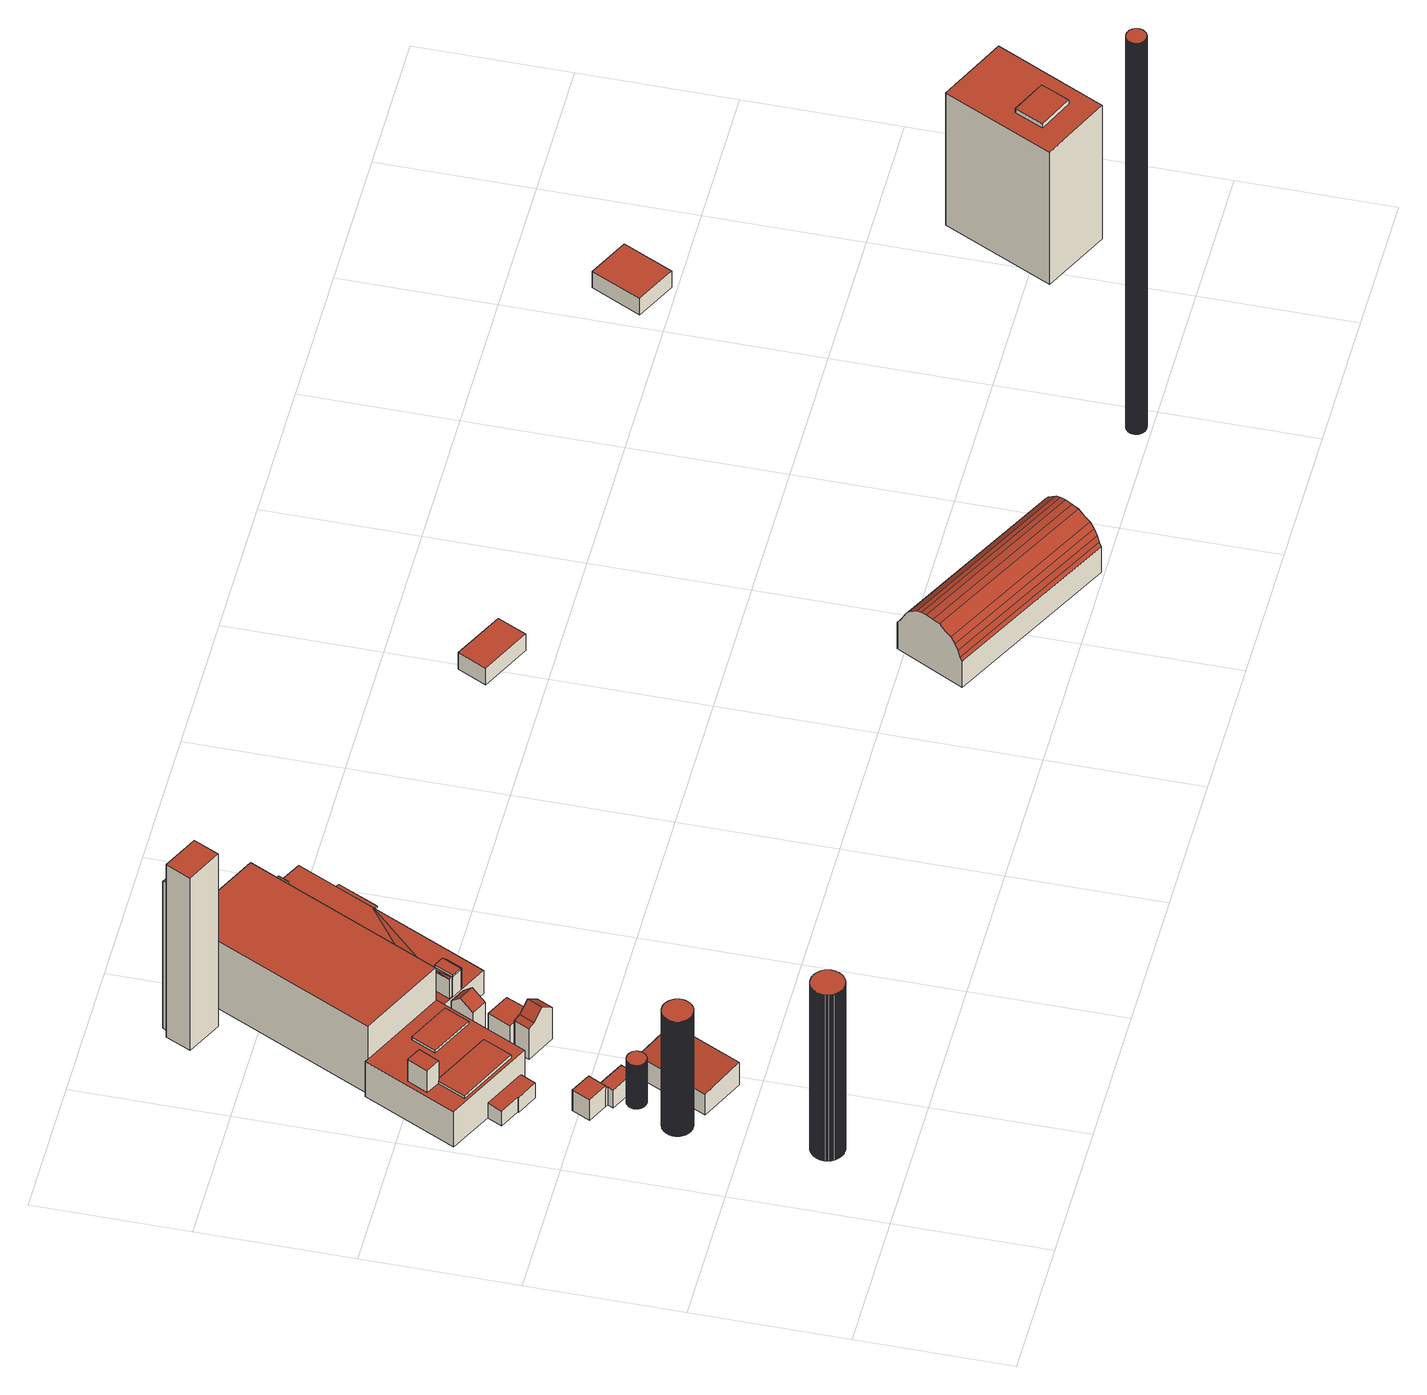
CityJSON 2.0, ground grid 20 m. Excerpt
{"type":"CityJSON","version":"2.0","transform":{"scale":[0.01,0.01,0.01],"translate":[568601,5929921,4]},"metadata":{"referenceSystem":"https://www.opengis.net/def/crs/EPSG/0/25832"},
"CityObjects":{
"building1":{"type":"Building","attributes":{"Grundfläche 2D":"14.175862","Grundhöhe NN":"4.886"},"geometry":[{"type":"Solid","lod":"3","boundaries":[[[[0,1,2,3,4,5,6,7,8,9,10,11,12,13,14,15,16,17,18,19,20,21,22,23,24,25,26,27,28,29,30,31,32,33,34,35,36,37,38,39,40,41,42,43,44,45,46,47,48,49,50,51,52,53,54,55,56,57,58,59,60,61,62,63,64,65,66,67,68,69,70,71,72,73,74,75,76,77,78,79,80,81,82,83,84,85,86,87,88,89,90,91,92,93,94,95,96,97,98,99]],[[100,101,3,2]],[[101,102,4,3]],[[102,103,5,4]],[[103,104,6,5]],[[104,105,7,6]],[[105,106,8,7]],[[106,107,9,8]],[[108,100,2,1]],[[109,110,97,96]],[[110,111,98,97]],[[111,112,99,98]],[[112,113,0,99]],[[113,108,1,0]],[[107,114,10,9]],[[114,115,11,10]],[[115,116,12,11]],[[116,117,13,12]],[[117,118,14,13]],[[118,119,15,14]],[[119,120,16,15]],[[120,121,17,16]],[[121,122,18,17]],[[122,123,19,18]],[[123,124,20,19]],[[124,125,21,20]],[[125,126,22,21]],[[126,127,23,22]],[[127,128,24,23]],[[128,129,25,24]],[[129,130,26,25]],[[130,131,27,26]],[[131,132,28,27]],[[132,133,29,28]],[[133,134,30,29]],[[134,135,31,30]],[[135,136,32,31]],[[136,137,33,32]],[[137,138,34,33]],[[138,139,35,34]],[[139,140,36,35]],[[140,141,37,36]],[[141,142,38,37]],[[142,143,39,38]],[[143,144,40,39]],[[144,145,41,40]],[[145,146,42,41]],[[146,147,43,42]],[[147,148,44,43]],[[148,149,45,44]],[[149,150,46,45]],[[150,151,47,46]],[[151,152,48,47]],[[152,153,49,48]],[[153,154,50,49]],[[154,155,51,50]],[[155,156,52,51]],[[156,157,53,52]],[[157,158,54,53]],[[158,159,55,54]],[[159,160,56,55]],[[160,161,57,56]],[[161,162,58,57]],[[162,163,59,58]],[[163,164,60,59]],[[164,165,61,60]],[[165,166,62,61]],[[166,167,63,62]],[[167,168,64,63]],[[168,169,65,64]],[[169,170,66,65]],[[170,171,67,66]],[[171,172,68,67]],[[172,173,69,68]],[[173,174,70,69]],[[174,175,71,70]],[[175,176,72,71]],[[176,177,73,72]],[[177,178,74,73]],[[178,179,75,74]],[[179,180,76,75]],[[180,181,77,76]],[[181,182,78,77]],[[182,183,79,78]],[[183,184,80,79]],[[184,185,81,80]],[[185,186,82,81]],[[186,187,83,82]],[[187,188,84,83]],[[188,189,85,84]],[[189,190,86,85]],[[190,191,87,86]],[[191,192,88,87]],[[192,193,89,88]],[[193,194,90,89]],[[194,195,91,90]],[[195,196,92,91]],[[196,197,93,92]],[[197,198,94,93]],[[198,199,95,94]],[[199,109,96,95]],[[110,109,199,198,197,196,195,194,193,192,191,190,189,188,187,186,185,184,183,182,181,180,179,178,177,176,175,174,173,172,171,170,169,168,167,166,165,164,163,162,161,160,159,158,157,156,155,154,153,152,151,150,149,148,147,146,145,144,143,142,141,140,139,138,137,136,135,134,133,132,131,130,129,128,127,126,125,124,123,122,121,120,119,118,117,116,115,114,107,106,105,104,103,102,101,100,108,113,112,111]]]],"semantics":{"surfaces":[{"type":"RoofSurface"},{"type":"WallSurface"},{"type":"GroundSurface"}],"values":[[0,1,1,1,1,1,1,1,1,1,1,1,1,1,1,1,1,1,1,1,1,1,1,1,1,1,1,1,1,1,1,1,1,1,1,1,1,1,1,1,1,1,1,1,1,1,1,1,1,1,1,1,1,1,1,1,1,1,1,1,1,1,1,1,1,1,1,1,1,1,1,1,1,1,1,1,1,1,1,1,1,1,1,1,1,1,1,1,1,1,1,1,1,1,1,1,1,1,1,1,1,2]]}}]},
"building2":{"type":"Building","attributes":{"Grundfläche 2D":"11.680638","Grundhöhe NN":"5.129"},"geometry":[{"type":"Solid","lod":"3","boundaries":[[[[200,201,202,203,204,205,206,207,208,209,210,211,212,213,214,215,216,217,218,219,220,221,222,223,224,225,226,227,228,229,230,231,232,233,234,235,236,237,238,239,240,241,242,243,244,245,246,247,248,249,250,251,252,253,254,255,256,257,258,259,260,261,262,263,264,265,266,267,268,269,270,271,272,273,274,275,276,277,278,279,280,281,282,283,284,285,286,287,288,289,290,291,292,293,294,295,296,297,298,299]],[[300,301,203,202]],[[301,302,204,203]],[[302,303,205,204]],[[303,304,206,205]],[[304,305,207,206]],[[305,306,208,207]],[[306,307,209,208]],[[308,300,202,201]],[[309,310,297,296]],[[310,311,298,297]],[[311,312,299,298]],[[312,313,200,299]],[[313,308,201,200]],[[307,314,210,209]],[[314,315,211,210]],[[315,316,212,211]],[[316,317,213,212]],[[317,318,214,213]],[[318,319,215,214]],[[319,320,216,215]],[[320,321,217,216]],[[321,322,218,217]],[[322,323,219,218]],[[323,324,220,219]],[[324,325,221,220]],[[325,326,222,221]],[[326,327,223,222]],[[327,328,224,223]],[[328,329,225,224]],[[329,330,226,225]],[[330,331,227,226]],[[331,332,228,227]],[[332,333,229,228]],[[333,334,230,229]],[[334,335,231,230]],[[335,336,232,231]],[[336,337,233,232]],[[337,338,234,233]],[[338,339,235,234]],[[339,340,236,235]],[[340,341,237,236]],[[341,342,238,237]],[[342,343,239,238]],[[343,344,240,239]],[[344,345,241,240]],[[345,346,242,241]],[[346,347,243,242]],[[347,348,244,243]],[[348,349,245,244]],[[349,350,246,245]],[[350,351,247,246]],[[351,352,248,247]],[[352,353,249,248]],[[353,354,250,249]],[[354,355,251,250]],[[355,356,252,251]],[[356,357,253,252]],[[357,358,254,253]],[[358,359,255,254]],[[359,360,256,255]],[[360,361,257,256]],[[361,362,258,257]],[[362,363,259,258]],[[363,364,260,259]],[[364,365,261,260]],[[365,366,262,261]],[[366,367,263,262]],[[367,368,264,263]],[[368,369,265,264]],[[369,370,266,265]],[[370,371,267,266]],[[371,372,268,267]],[[372,373,269,268]],[[373,374,270,269]],[[374,375,271,270]],[[375,376,272,271]],[[376,377,273,272]],[[377,378,274,273]],[[378,379,275,274]],[[379,380,276,275]],[[380,381,277,276]],[[381,382,278,277]],[[382,383,279,278]],[[383,384,280,279]],[[384,385,281,280]],[[385,386,282,281]],[[386,387,283,282]],[[387,388,284,283]],[[388,389,285,284]],[[389,390,286,285]],[[390,391,287,286]],[[391,392,288,287]],[[392,393,289,288]],[[393,394,290,289]],[[394,395,291,290]],[[395,396,292,291]],[[396,397,293,292]],[[397,398,294,293]],[[398,399,295,294]],[[399,309,296,295]],[[310,309,399,398,397,396,395,394,393,392,391,390,389,388,387,386,385,384,383,382,381,380,379,378,377,376,375,374,373,372,371,370,369,368,367,366,365,364,363,362,361,360,359,358,357,356,355,354,353,352,351,350,349,348,347,346,345,344,343,342,341,340,339,338,337,336,335,334,333,332,331,330,329,328,327,326,325,324,323,322,321,320,319,318,317,316,315,314,307,306,305,304,303,302,301,300,308,313,312,311]]]],"semantics":{"surfaces":[{"type":"RoofSurface"},{"type":"WallSurface"},{"type":"GroundSurface"}],"values":[[0,1,1,1,1,1,1,1,1,1,1,1,1,1,1,1,1,1,1,1,1,1,1,1,1,1,1,1,1,1,1,1,1,1,1,1,1,1,1,1,1,1,1,1,1,1,1,1,1,1,1,1,1,1,1,1,1,1,1,1,1,1,1,1,1,1,1,1,1,1,1,1,1,1,1,1,1,1,1,1,1,1,1,1,1,1,1,1,1,1,1,1,1,1,1,1,1,1,1,1,1,2]]}}]},
"building3":{"type":"Building","attributes":{"Grundfläche 2D":"4.725295","Grundhöhe NN":"5.050"},"geometry":[{"type":"Solid","lod":"3","boundaries":[[[[400,401,402,403,404,405,406,407,408,409,410,411,412,413,414,415,416,417,418,419,420,421,422,423,424,425,426,427,428,429,430,431,432,433,434,435,436,437,438,439,440,441,442,443,444,445,446,447,448,449,450,451,452,453,454,455,456,457,458,459,460,461,462,463,464,465,466,467,468,469,470,471,472,473,474,475,476,477,478,479,480,481,482,483,484,485,486,487,488,489,490,491,492,493,494,495,496,497,498,499]],[[500,501,407,406]],[[501,502,408,407]],[[502,503,409,408]],[[504,505,498,497]],[[505,506,499,498]],[[506,507,400,499]],[[507,508,401,400]],[[508,509,402,401]],[[509,510,403,402]],[[511,500,406,405]],[[510,512,404,403]],[[512,511,405,404]],[[503,513,410,409]],[[513,514,411,410]],[[514,515,412,411]],[[515,516,413,412]],[[516,517,414,413]],[[517,518,415,414]],[[518,519,416,415]],[[519,520,417,416]],[[520,521,418,417]],[[521,522,419,418]],[[522,523,420,419]],[[523,524,421,420]],[[524,525,422,421]],[[525,526,423,422]],[[526,527,424,423]],[[527,528,425,424]],[[528,529,426,425]],[[529,530,427,426]],[[530,531,428,427]],[[531,532,429,428]],[[532,533,430,429]],[[533,534,431,430]],[[534,535,432,431]],[[535,536,433,432]],[[536,537,434,433]],[[537,538,435,434]],[[538,539,436,435]],[[539,540,437,436]],[[540,541,438,437]],[[541,542,439,438]],[[542,543,440,439]],[[543,544,441,440]],[[544,545,442,441]],[[545,546,443,442]],[[546,547,444,443]],[[547,548,445,444]],[[548,549,446,445]],[[549,550,447,446]],[[550,551,448,447]],[[551,552,449,448]],[[552,553,450,449]],[[553,554,451,450]],[[554,555,452,451]],[[555,556,453,452]],[[556,557,454,453]],[[557,558,455,454]],[[558,559,456,455]],[[559,560,457,456]],[[560,561,458,457]],[[561,562,459,458]],[[562,563,460,459]],[[563,564,461,460]],[[564,565,462,461]],[[565,566,463,462]],[[566,567,464,463]],[[567,568,465,464]],[[568,569,466,465]],[[569,570,467,466]],[[570,571,468,467]],[[571,572,469,468]],[[572,573,470,469]],[[573,574,471,470]],[[574,575,472,471]],[[575,576,473,472]],[[576,577,474,473]],[[577,578,475,474]],[[578,579,476,475]],[[579,580,477,476]],[[580,581,478,477]],[[581,582,479,478]],[[582,583,480,479]],[[583,584,481,480]],[[584,585,482,481]],[[585,586,483,482]],[[586,587,484,483]],[[587,588,485,484]],[[588,589,486,485]],[[589,590,487,486]],[[590,591,488,487]],[[591,592,489,488]],[[592,593,490,489]],[[593,594,491,490]],[[594,595,492,491]],[[595,596,493,492]],[[596,597,494,493]],[[597,598,495,494]],[[598,599,496,495]],[[599,504,497,496]],[[596,595,594,593,592,591,590,589,588,587,586,585,584,583,582,581,580,579,578,577,576,575,574,573,572,571,570,569,568,567,566,565,564,563,562,561,560,559,558,557,556,555,554,553,552,551,550,549,548,547,546,545,544,543,542,541,540,539,538,537,536,535,534,533,532,531,530,529,528,527,526,525,524,523,522,521,520,519,518,517,516,515,514,513,503,502,501,500,511,512,510,509,508,507,506,505,504,599,598,597]]]],"semantics":{"surfaces":[{"type":"RoofSurface"},{"type":"WallSurface"},{"type":"GroundSurface"}],"values":[[0,1,1,1,1,1,1,1,1,1,1,1,1,1,1,1,1,1,1,1,1,1,1,1,1,1,1,1,1,1,1,1,1,1,1,1,1,1,1,1,1,1,1,1,1,1,1,1,1,1,1,1,1,1,1,1,1,1,1,1,1,1,1,1,1,1,1,1,1,1,1,1,1,1,1,1,1,1,1,1,1,1,1,1,1,1,1,1,1,1,1,1,1,1,1,1,1,1,1,1,1,2]]}}]},
"building4":{"type":"Building","attributes":{"Grundfläche 2D":"15.753505","Grundhöhe NN":"5.050"},"geometry":[{"type":"Solid","lod":"3","boundaries":[[[[600,601,602,603,604,605]],[[606,607,608,609]],[[605,604,610,611]],[[600,605,611,612]],[[601,600,612,613]],[[603,602,614,615]],[[604,603,615,610]],[[606,616,614,602,607]],[[617,608,607,602,601,613]],[[609,608,617,618]],[[606,609,618,616]],[[615,614,616,618,617,613,612,611,610]]]],"semantics":{"surfaces":[{"type":"RoofSurface"},{"type":"WallSurface"},{"type":"GroundSurface"}],"values":[[0,0,1,1,1,1,1,1,1,1,1,2]]}}]},
"building5":{"type":"Building","attributes":{"Grundfläche 2D":"66.268538","Grundhöhe NN":"4.821"},"geometry":[{"type":"Solid","lod":"3","boundaries":[[[[619,620,621,622]],[[623,624,622,621]],[[624,625,619,622]],[[625,626,620,619]],[[626,623,621,620]],[[626,625,624,623]]]],"semantics":{"surfaces":[{"type":"RoofSurface"},{"type":"WallSurface"},{"type":"GroundSurface"}],"values":[[0,1,1,1,1,2]]}}]},
"building6":{"type":"Building","attributes":{"Grundfläche 2D":"9.806071","Grundhöhe NN":"5.039"},"geometry":[{"type":"Solid","lod":"3","boundaries":[[[[627,628,629,630]],[[631,627,630,632]],[[633,631,632,634]],[[634,632,630,629,635,636]],[[633,634,636,637]],[[628,627,631,633,637,638]],[[629,628,638,635]],[[636,635,638,637]]]],"semantics":{"surfaces":[{"type":"RoofSurface"},{"type":"WallSurface"},{"type":"GroundSurface"}],"values":[[0,0,0,1,1,1,1,2]]}}]},
"building7":{"type":"Building","attributes":{"Grundfläche 2D":"11.801933","Grundhöhe NN":"4.937"},"geometry":[{"type":"Solid","lod":"3","boundaries":[[[[639,640,641,642]],[[643,644,642,641]],[[644,645,639,642]],[[645,646,640,639]],[[646,643,641,640]],[[646,645,644,643]]]],"semantics":{"surfaces":[{"type":"RoofSurface"},{"type":"WallSurface"},{"type":"GroundSurface"}],"values":[[0,1,1,1,1,2]]}}]},
"building8":{"type":"Building","attributes":{"Grundfläche 2D":"9.870084","Grundhöhe NN":"4.937"},"geometry":[{"type":"Solid","lod":"3","boundaries":[[[[647,648,649,650]],[[651,652,653,654]],[[655,656,652,651,657]],[[650,649,658,659]],[[647,650,659,660]],[[648,647,660,661]],[[654,653,662,663]],[[651,654,663,658,649,657]],[[664,656,655,657,649,648,661]],[[662,653,652,656,664]],[[663,662,664,661,660,659,658]]]],"semantics":{"surfaces":[{"type":"RoofSurface"},{"type":"WallSurface"},{"type":"GroundSurface"}],"values":[[0,0,0,1,1,1,1,1,1,1,2]]}}]},
"building9":{"type":"Building","attributes":{"Grundfläche 2D":"828.451970","Grundhöhe NN":"4.937"},"children":["building9-1","building9-2","building9-3","building9-4","building9-5","building9-6"],"geometry":[{"type":"MultiSurface","lod":"3","boundaries":[[[665,666,667,668]],[[669,670,671,672,673,674]],[[675,676,677,678,679,680,681,682,683]],[[676,675,683,684,685,678,677]],[[686,681,680,679,678,687,688,689]],[[690,691,692,693,694,695],[696,697,698,699,700,701],[702,703,704,705]],[[706,707,708,709]],[[710,711,712,713,714,715]],[[716,717,718,719,720]],[[721,722,723,724]],[[668,667,705,704]],[[665,668,704,703]],[[666,665,703,702]],[[667,666,702,705]],[[697,696,672,671]],[[696,701,673,672]],[[673,701,700,674]],[[671,670,698,697]],[[685,684,683,682,725,726,727]],[[678,685,727,728,687]],[[686,689,688,687,728,729]],[[693,682,681,694]],[[695,730,731,690]],[[691,690,731,732]],[[715,733,734,692,691,732,735,710]],[[692,734,725,682,693]],[[708,695,694,709]],[[709,694,681,686,706]],[[706,686,729,736,707]],[[707,736,730,695,708]],[[711,710,735,737]],[[712,711,737,738]],[[713,712,738,739]],[[714,713,739,740]],[[715,714,740,733]],[[718,717,741,742]],[[719,718,742,743]],[[720,719,743,744]],[[716,720,744,745]],[[722,721,746,747]],[[722,747,741,717,723]],[[748,724,723,717,716,745]],[[721,724,748,746]],[[729,728,727,726,725,734,733,740,739,738,737,735,732,731,730,736]],[[744,743,742,741,747,746,748,745]]],"semantics":{"surfaces":[{"type":"RoofSurface"},{"type":"WallSurface"},{"type":"GroundSurface"}],"values":[0,0,0,0,0,0,0,0,0,0,1,1,1,1,1,1,1,1,1,1,1,1,1,1,1,1,1,1,1,1,1,1,1,1,1,1,1,1,1,1,1,1,1,2,2]}}]},
"building9-1":{"type":"BuildingInstallation","parents":["building9"],"geometry":[{"type":"MultiSurface","lod":"3","boundaries":[[[749,750,751,752]],[[670,669,752,751,753,698]],[[669,674,700,754,749,752]],[[754,755,750,749]],[[751,750,755,753]]],"semantics":{"surfaces":[{"type":"RoofSurface"},{"type":"WallSurface"}],"values":[0,1,1,1,1]}}]},
"building9-2":{"type":"BuildingInstallation","parents":["building9"],"geometry":[{"type":"MultiSurface","lod":"3","boundaries":[[[756,757,758,759]],[[759,758,760,761]],[[761,762,756,759]],[[757,756,762,763]],[[758,757,763,760]]],"semantics":{"surfaces":[{"type":"RoofSurface"},{"type":"WallSurface"}],"values":[0,1,1,1,1]}}]},
"building9-3":{"type":"BuildingInstallation","parents":["building9"],"geometry":[{"type":"MultiSurface","lod":"3","boundaries":[[[764,765,766]],[[767,768,764]],[[768,765,764]],[[769,768,767]],[[770,771,772]],[[771,773,772]],[[774,775,770]],[[775,771,770]],[[776,777,778,767,764,766]],[[769,767,778,779]],[[779,780,781,765,768,769]],[[782,765,781,783,784]],[[785,786,675,787,788,789,790,791,792,782,784,793]],[[789,788,794,772]],[[772,794,795,774,770]],[[795,796,775,774]],[[796,797,798,773,771,775]],[[773,798,683,799]],[[799,683,684,800]],[[800,684,776,766]]],"semantics":{"surfaces":[{"type":"RoofSurface"},{"type":"WallSurface"}],"values":[0,0,0,0,0,0,0,0,1,1,1,1,1,1,1,1,1,1,1,1]}}]},
"building9-4":{"type":"BuildingInstallation","parents":["building9"],"geometry":[{"type":"MultiSurface","lod":"3","boundaries":[[[801,802,803,804,805,806,807,808,809]],[[799,800,801,809]],[[803,802,801,800,766,765,782]],[[782,792,791,790,789,807,806,805,804,803]],[[809,808,807,789,772,773,799]]],"semantics":{"surfaces":[{"type":"RoofSurface"},{"type":"WallSurface"}],"values":[0,1,1,1,1]}}]},
"building9-5":{"type":"BuildingInstallation","parents":["building9"],"geometry":[{"type":"MultiSurface","lod":"3","boundaries":[[[810,785,793,784,811,812,813,814,815]],[[677,816,679,688,813,812,811,784,783]],[[814,813,688,689]],[[814,689,680,817,676,786,785,810,815]]],"semantics":{"surfaces":[{"type":"RoofSurface"},{"type":"WallSurface"}],"values":[0,1,1,1]}}]},
"building9-6":{"type":"BuildingInstallation","parents":["building9"],"geometry":[{"type":"MultiSurface","lod":"3","boundaries":[[[818,819,820,821]],[[822,823,821,820]],[[823,824,818,821]],[[824,825,819,818]],[[825,822,820,819]],[[825,824,823,822]]],"semantics":{"surfaces":[{"type":"RoofSurface"},{"type":"WallSurface"},{"type":"OuterCeilingSurface"}],"values":[0,1,1,1,1,2]}}]},
"building10":{"type":"Building","attributes":{"Grundfläche 2D":"31.195375","Grundhöhe NN":"5.738"},"geometry":[{"type":"Solid","lod":"3","boundaries":[[[[826,827,828,829]],[[830,831,829,828]],[[831,832,826,829]],[[832,833,827,826]],[[833,830,828,827]],[[833,832,831,830]]]],"semantics":{"surfaces":[{"type":"RoofSurface"},{"type":"WallSurface"},{"type":"GroundSurface"}],"values":[[0,1,1,1,1,2]]}}]},
"building11":{"type":"Building","attributes":{"Grundfläche 2D":"255.477046","Grundhöhe NN":"5.443"},"geometry":[{"type":"Solid","lod":"3","boundaries":[[[[834,835,836,837]],[[836,838,839,837]],[[838,840,841,839]],[[840,842,843,841]],[[842,844,845,846,847,843]],[[845,848,849,846]],[[848,850,851,849]],[[850,852,853,851]],[[852,854,855,853]],[[854,856,857,855]],[[856,858,859,857]],[[858,860,861,859]],[[860,862,863,861]],[[862,864,865,863]],[[835,834,866,867]],[[868,869,870,871,872,873,874,864,862,860,858,856,854,852,850,848,845,844,842,840,838,836,835,867,875]],[[865,864,874,876]],[[866,834,837,839,841,843,847,846,849,851,853,855,857,859,861,863,865,876,877]],[[876,874,873,872,871,870,869,868,875,867,866,877]]]],"semantics":{"surfaces":[{"type":"RoofSurface"},{"type":"WallSurface"},{"type":"GroundSurface"}],"values":[[0,0,0,0,0,0,0,0,0,0,0,0,0,0,1,1,1,1,2]]}}]},
"building12":{"type":"Building","attributes":{"Grundfläche 2D":"4.964234","Grundhöhe NN":"5.409"},"geometry":[{"type":"Solid","lod":"3","boundaries":[[[[878,879,880,881,882,883,884,885,886,887,888,889,890,891,892,893,894,895,896,897,898,899,900,901,902,903,904,905,906,907,908,909,910,911,912,913,914,915,916,917,918,919,920,921,922,923,924,925,926,927,928,929,930,931,932,933,934,935,936,937,938,939,940,941,942,943,944,945,946,947,948,949,950,951,952,953,954,955,956,957,958,959,960,961,962,963,964,965,966,967,968,969,970,971,972,973,974,975,976,977]],[[978,979,882,881]],[[979,980,883,882]],[[980,981,884,883]],[[981,982,885,884]],[[982,983,886,885]],[[983,984,887,886]],[[984,985,888,887]],[[985,986,889,888]],[[987,978,881,880]],[[988,989,878,977]],[[989,990,879,878]],[[990,987,880,879]],[[986,991,890,889]],[[991,992,891,890]],[[992,993,892,891]],[[993,994,893,892]],[[994,995,894,893]],[[995,996,895,894]],[[996,997,896,895]],[[997,998,897,896]],[[998,999,898,897]],[[999,1000,899,898]],[[1000,1001,900,899]],[[1001,1002,901,900]],[[1002,1003,902,901]],[[1003,1004,903,902]],[[1004,1005,904,903]],[[1005,1006,905,904]],[[1006,1007,906,905]],[[1007,1008,907,906]],[[1008,1009,908,907]],[[1009,1010,909,908]],[[1010,1011,910,909]],[[1011,1012,911,910]],[[1012,1013,912,911]],[[1013,1014,913,912]],[[1014,1015,914,913]],[[1015,1016,915,914]],[[1016,1017,916,915]],[[1017,1018,917,916]],[[1018,1019,918,917]],[[1019,1020,919,918]],[[1020,1021,920,919]],[[1021,1022,921,920]],[[1022,1023,922,921]],[[1023,1024,923,922]],[[1024,1025,924,923]],[[1025,1026,925,924]],[[1026,1027,926,925]],[[1027,1028,927,926]],[[1028,1029,928,927]],[[1029,1030,929,928]],[[1030,1031,930,929]],[[1031,1032,931,930]],[[1032,1033,932,931]],[[1033,1034,933,932]],[[1034,1035,934,933]],[[1035,1036,935,934]],[[1036,1037,936,935]],[[1037,1038,937,936]],[[1038,1039,938,937]],[[1039,1040,939,938]],[[1040,1041,940,939]],[[1041,1042,941,940]],[[1042,1043,942,941]],[[1043,1044,943,942]],[[1044,1045,944,943]],[[1045,1046,945,944]],[[1046,1047,946,945]],[[1047,1048,947,946]],[[1048,1049,948,947]],[[1049,1050,949,948]],[[1050,1051,950,949]],[[1051,1052,951,950]],[[1052,1053,952,951]],[[1053,1054,953,952]],[[1054,1055,954,953]],[[1055,1056,955,954]],[[1056,1057,956,955]],[[1057,1058,957,956]],[[1058,1059,958,957]],[[1059,1060,959,958]],[[1060,1061,960,959]],[[1061,1062,961,960]],[[1062,1063,962,961]],[[1063,1064,963,962]],[[1064,1065,964,963]],[[1065,1066,965,964]],[[1066,1067,966,965]],[[1067,1068,967,966]],[[1068,1069,968,967]],[[1069,1070,969,968]],[[1070,1071,970,969]],[[1071,1072,971,970]],[[1072,1073,972,971]],[[1073,1074,973,972]],[[1074,1075,974,973]],[[1075,1076,975,974]],[[1076,1077,976,975]],[[1077,988,977,976]],[[1072,1071,1070,1069,1068,1067,1066,1065,1064,1063,1062,1061,1060,1059,1058,1057,1056,1055,1054,1053,1052,1051,1050,1049,1048,1047,1046,1045,1044,1043,1042,1041,1040,1039,1038,1037,1036,1035,1034,1033,1032,1031,1030,1029,1028,1027,1026,1025,1024,1023,1022,1021,1020,1019,1018,1017,1016,1015,1014,1013,1012,1011,1010,1009,1008,1007,1006,1005,1004,1003,1002,1001,1000,999,998,997,996,995,994,993,992,991,986,985,984,983,982,981,980,979,978,987,990,989,988,1077,1076,1075,1074,1073]]]],"semantics":{"surfaces":[{"type":"RoofSurface"},{"type":"WallSurface"},{"type":"GroundSurface"}],"values":[[0,1,1,1,1,1,1,1,1,1,1,1,1,1,1,1,1,1,1,1,1,1,1,1,1,1,1,1,1,1,1,1,1,1,1,1,1,1,1,1,1,1,1,1,1,1,1,1,1,1,1,1,1,1,1,1,1,1,1,1,1,1,1,1,1,1,1,1,1,1,1,1,1,1,1,1,1,1,1,1,1,1,1,1,1,1,1,1,1,1,1,1,1,1,1,1,1,1,1,1,1,2]]}}]},
"building13":{"type":"Building","attributes":{"Grundfläche 2D":"42.942860","Grundhöhe NN":"5.702"},"geometry":[{"type":"Solid","lod":"3","boundaries":[[[[1078,1079,1080,1081]],[[1082,1083,1081,1080]],[[1083,1084,1078,1081]],[[1084,1085,1079,1078]],[[1085,1082,1080,1079]],[[1085,1084,1083,1082]]]],"semantics":{"surfaces":[{"type":"RoofSurface"},{"type":"WallSurface"},{"type":"GroundSurface"}],"values":[[0,1,1,1,1,2]]}}]},
"building14":{"type":"Building","attributes":{"Grundfläche 2D":"156.508454","Grundhöhe NN":"5.605"},"geometry":[{"type":"Solid","lod":"3","boundaries":[[[[1086,1087,1088,1089]],[[1090,1091,1092,1093],[1094,1095,1096,1097]],[[1089,1088,1094,1097]],[[1086,1089,1097,1096]],[[1087,1086,1096,1095]],[[1088,1087,1095,1094]],[[1090,1093,1098,1099]],[[1091,1090,1099,1100]],[[1092,1091,1100,1101]],[[1093,1092,1101,1098]],[[1099,1098,1101,1100]]]],"semantics":{"surfaces":[{"type":"RoofSurface"},{"type":"WallSurface"},{"type":"GroundSurface"}],"values":[[0,0,1,1,1,1,1,1,1,1,2]]}}]}
},
"vertices":[
[1097,1216,2847],[1083,1218,2847],[1070,1218,2847],[1057,1218,2847],[1044,1217,2847],[1030,1216,2847],[1017,1213,2847],[1004,1209,2847],[992,1205,2847],[979,1200,2847],[967,1194,2847],[956,1188,2847],[944,1180,2847],[934,1172,2847],[924,1164,2847],[914,1154,2847],[905,1145,2847],[897,1134,2847],[889,1123,2847],[882,1112,2847],[876,1100,2847],[870,1088,2847],[865,1076,2847],[861,1063,2847],[858,1050,2847],[856,1037,2847],[854,1024,2847],[854,1010,2847],[854,997,2847],[855,983,2847],[857,970,2847],[859,957,2847],[863,944,2847],[867,932,2847],[872,919,2847],[878,907,2847],[884,896,2847],[892,884,2847],[900,874,2847],[908,864,2847],[918,854,2847],[928,845,2847],[938,837,2847],[949,829,2847],[960,822,2847],[972,816,2847],[984,810,2847],[997,805,2847],[1009,801,2847],[1022,798,2847],[1035,796,2847],[1049,794,2847],[1062,794,2847],[1075,794,2847],[1089,795,2847],[1102,797,2847],[1115,799,2847],[1128,803,2847],[1141,807,2847],[1153,812,2847],[1165,818,2847],[1177,825,2847],[1188,832,2847],[1198,840,2847],[1209,848,2847],[1218,858,2847],[1227,867,2847],[1236,878,2847],[1243,889,2847],[1250,900,2847],[1257,912,2847],[1262,924,2847],[1267,937,2847],[1271,949,2847],[1274,962,2847],[1276,975,2847],[1278,989,2847],[1279,1002,2847],[1278,1015,2847],[1277,1029,2847],[1276,1042,2847],[1273,1055,2847],[1269,1068,2847],[1265,1080,2847],[1260,1093,2847],[1254,1105,2847],[1248,1117,2847],[1240,1128,2847],[1232,1138,2847],[1224,1149,2847],[1215,1158,2847],[1205,1167,2847],[1194,1176,2847],[1183,1183,2847],[1172,1190,2847],[1160,1197,2847],[1148,1202,2847],[1136,1207,2847],[1123,1211,2847],[1110,1214,2847],[1070,1218,89],[1057,1218,89],[1044,1217,89],[1030,1216,89],[1017,1213,89],[1004,1209,89],[992,1205,89],[979,1200,89],[1083,1218,89],[1148,1202,89],[1136,1207,89],[1123,1211,89],[1110,1214,89],[1097,1216,89],[967,1194,89],[956,1188,89],[944,1180,89],[934,1172,89],[924,1164,89],[914,1154,89],[905,1145,89],[897,1134,89],[889,1123,89],[882,1112,89],[876,1100,89],[870,1088,89],[865,1076,89],[861,1063,89],[858,1050,89],[856,1037,89],[854,1024,89],[854,1010,89],[854,997,89],[855,983,89],[857,970,89],[859,957,89],[863,944,89],[867,932,89],[872,919,89],[878,907,89],[884,896,89],[892,884,89],[900,874,89],[908,864,89],[918,854,89],[928,845,89],[938,837,89],[949,829,89],[960,822,89],[972,816,89],[984,810,89],[997,805,89],[1009,801,89],[1022,798,89],[1035,796,89],[1049,794,89],[1062,794,89],[1075,794,89],[1089,795,89],[1102,797,89],[1115,799,89],[1128,803,89],[1141,807,89],[1153,812,89],[1165,818,89],[1177,825,89],[1188,832,89],[1198,840,89],[1209,848,89],[1218,858,89],[1227,867,89],[1236,878,89],[1243,889,89],[1250,900,89],[1257,912,89],[1262,924,89],[1267,937,89],[1271,949,89],[1274,962,89],[1276,975,89],[1278,989,89],[1279,1002,89],[1278,1015,89],[1277,1029,89],[1276,1042,89],[1273,1055,89],[1269,1068,89],[1265,1080,89],[1260,1093,89],[1254,1105,89],[1248,1117,89],[1240,1128,89],[1232,1138,89],[1224,1149,89],[1215,1158,89],[1205,1167,89],[1194,1176,89],[1183,1183,89],[1172,1190,89],[1160,1197,89],
[1057,3010,2016],[1045,3011,2016],[1033,3012,2016],[1021,3012,2016],[1009,3012,2016],[997,3010,2016],[985,3008,2016],[973,3005,2016],[962,3002,2016],[951,2997,2016],[940,2992,2016],[929,2987,2016],[919,2980,2016],[909,2973,2016],[899,2965,2016],[890,2957,2016],[882,2949,2016],[874,2939,2016],[867,2929,2016],[860,2919,2016],[854,2909,2016],[849,2898,2016],[844,2887,2016],[841,2875,2016],[838,2863,2016],[835,2852,2016],[833,2840,2016],[833,2828,2016],[832,2815,2016],[833,2803,2016],[834,2791,2016],[837,2779,2016],[840,2768,2016],[843,2756,2016],[847,2745,2016],[853,2734,2016],[858,2723,2016],[865,2713,2016],[872,2703,2016],[879,2693,2016],[887,2684,2016],[896,2676,2016],[905,2668,2016],[915,2661,2016],[925,2654,2016],[936,2649,2016],[947,2643,2016],[958,2639,2016],[969,2635,2016],[981,2632,2016],[993,2629,2016],[1005,2628,2016],[1017,2627,2016],[1029,2627,2016],[1041,2627,2016],[1053,2629,2016],[1065,2631,2016],[1077,2634,2016],[1089,2637,2016],[1100,2642,2016],[1111,2647,2016],[1122,2652,2016],[1132,2659,2016],[1142,2666,2016],[1151,2673,2016],[1160,2682,2016],[1169,2690,2016],[1176,2700,2016],[1184,2709,2016],[1190,2719,2016],[1196,2730,2016],[1202,2741,2016],[1206,2752,2016],[1210,2764,2016],[1213,2775,2016],[1216,2787,2016],[1217,2799,2016],[1218,2811,2016],[1218,2823,2016],[1218,2836,2016],[1216,2847,2016],[1214,2859,2016],[1211,2871,2016],[1207,2883,2016],[1203,2894,2016],[1198,2905,2016],[1192,2916,2016],[1186,2926,2016],[1179,2936,2016],[1171,2945,2016],[1163,2954,2016],[1154,2963,2016],[1145,2971,2016],[1135,2978,2016],[1125,2984,2016],[1115,2990,2016],[1104,2996,2016],[1093,3000,2016],[1081,3004,2016],[1069,3007,2016],[1033,3012,113],[1021,3012,113],[1009,3012,113],[997,3010,113],[985,3008,113],[973,3005,113],[962,3002,113],[951,2997,113],[1045,3011,113],[1104,2996,113],[1093,3000,113],[1081,3004,113],[1069,3007,113],[1057,3010,113],[940,2992,113],[929,2987,113],[919,2980,113],[909,2973,113],[899,2965,113],[890,2957,113],[882,2949,113],[874,2939,113],[867,2929,113],[860,2919,113],[854,2909,113],[849,2898,113],[844,2887,113],[841,2875,113],[838,2863,113],[835,2852,113],[833,2840,113],[833,2828,113],[832,2815,113],[833,2803,113],[834,2791,113],[837,2779,113],[840,2768,113],[843,2756,113],[847,2745,113],[853,2734,113],[858,2723,113],[865,2713,113],[872,2703,113],[879,2693,113],[887,2684,113],[896,2676,113],[905,2668,113],[915,2661,113],[925,2654,113],[936,2649,113],[947,2643,113],[958,2639,113],[969,2635,113],[981,2632,113],[993,2629,113],[1005,2628,113],[1017,2627,113],[1029,2627,113],[1041,2627,113],[1053,2629,113],[1065,2631,113],[1077,2634,113],[1089,2637,113],[1100,2642,113],[1111,2647,113],[1122,2652,113],[1132,2659,113],[1142,2666,113],[1151,2673,113],[1160,2682,113],[1169,2690,113],[1176,2700,113],[1184,2709,113],[1190,2719,113],[1196,2730,113],[1202,2741,113],[1206,2752,113],[1210,2764,113],[1213,2775,113],[1216,2787,113],[1217,2799,113],[1218,2811,113],[1218,2823,113],[1218,2836,113],[1216,2847,113],[1214,2859,113],[1211,2871,113],[1207,2883,113],[1203,2894,113],[1198,2905,113],[1192,2916,113],[1186,2926,113],[1179,2936,113],[1171,2945,113],[1163,2954,113],[1154,2963,113],[1145,2971,113],[1135,2978,113],[1125,2984,113],[1115,2990,113],
[1236,3482,825],[1230,3477,825],[1224,3472,825],[1218,3467,825],[1213,3462,825],[1208,3456,825],[1204,3450,825],[1199,3443,825],[1195,3436,825],[1192,3429,825],[1189,3422,825],[1187,3415,825],[1185,3408,825],[1183,3400,825],[1182,3392,825],[1182,3385,825],[1182,3377,825],[1182,3369,825],[1183,3362,825],[1184,3354,825],[1186,3346,825],[1188,3339,825],[1191,3332,825],[1194,3325,825],[1198,3318,825],[1202,3312,825],[1207,3305,825],[1211,3299,825],[1217,3294,825],[1222,3288,825],[1228,3283,825],[1234,3279,825],[1241,3275,825],[1247,3271,825],[1254,3267,825],[1262,3265,825],[1269,3262,825],[1276,3260,825],[1284,3259,825],[1292,3258,825],[1299,3257,825],[1307,3257,825],[1315,3257,825],[1322,3258,825],[1330,3260,825],[1337,3262,825],[1345,3264,825],[1352,3267,825],[1359,3270,825],[1366,3273,825],[1372,3278,825],[1379,3282,825],[1384,3287,825],[1390,3292,825],[1395,3298,825],[1401,3304,825],[1405,3310,825],[1409,3316,825],[1413,3323,825],[1416,3330,825],[1419,3337,825],[1422,3344,825],[1424,3352,825],[1425,3359,825],[1426,3367,825],[1427,3375,825],[1427,3382,825],[1427,3390,825],[1426,3398,825],[1424,3405,825],[1422,3413,825],[1420,3420,825],[1417,3427,825],[1414,3434,825],[1410,3441,825],[1406,3448,825],[1402,3454,825],[1397,3460,825],[1392,3466,825],[1386,3471,825],[1380,3476,825],[1374,3480,825],[1368,3485,825],[1361,3488,825],[1354,3492,825],[1347,3495,825],[1340,3497,825],[1332,3499,825],[1325,3501,825],[1317,3502,825],[1309,3502,825],[1302,3502,825],[1294,3502,825],[1286,3501,825],[1279,3500,825],[1271,3498,825],[1264,3495,825],[1257,3493,825],[1250,3489,825],[1243,3486,825],[1204,3450,105],[1199,3443,105],[1195,3436,105],[1192,3429,105],[1257,3493,105],[1250,3489,105],[1243,3486,105],[1236,3482,105],[1230,3477,105],[1224,3472,105],[1218,3467,105],[1208,3456,105],[1213,3462,105],[1189,3422,105],[1187,3415,105],[1185,3408,105],[1183,3400,105],[1182,3392,105],[1182,3385,105],[1182,3377,105],[1182,3369,105],[1183,3362,105],[1184,3354,105],[1186,3346,105],[1188,3339,105],[1191,3332,105],[1194,3325,105],[1198,3318,105],[1202,3312,105],[1207,3305,105],[1211,3299,105],[1217,3294,105],[1222,3288,105],[1228,3283,105],[1234,3279,105],[1241,3275,105],[1247,3271,105],[1254,3267,105],[1262,3265,105],[1269,3262,105],[1276,3260,105],[1284,3259,105],[1292,3258,105],[1299,3257,105],[1307,3257,105],[1315,3257,105],[1322,3258,105],[1330,3260,105],[1337,3262,105],[1345,3264,105],[1352,3267,105],[1359,3270,105],[1366,3273,105],[1372,3278,105],[1379,3282,105],[1384,3287,105],[1390,3292,105],[1395,3298,105],[1401,3304,105],[1405,3310,105],[1409,3316,105],[1413,3323,105],[1416,3330,105],[1419,3337,105],[1422,3344,105],[1424,3352,105],[1425,3359,105],[1426,3367,105],[1427,3375,105],[1427,3382,105],[1427,3390,105],[1426,3398,105],[1424,3405,105],[1422,3413,105],[1420,3420,105],[1417,3427,105],[1414,3434,105],[1410,3441,105],[1406,3448,105],[1402,3454,105],[1397,3460,105],[1392,3466,105],[1386,3471,105],[1380,3476,105],[1374,3480,105],[1368,3485,105],[1361,3488,105],[1354,3492,105],[1347,3495,105],[1340,3497,105],[1332,3499,105],[1325,3501,105],[1317,3502,105],[1309,3502,105],[1302,3502,105],[1294,3502,105],[1286,3501,105],[1279,3500,105],[1271,3498,105],[1264,3495,105],
[1568,3628,403],[1190,3813,403],[1142,3716,403],[1171,3701,403],[1135,3626,403],[1484,3456,403],[872,3848,447],[1142,3716,447],[1259,3954,447],[989,4086,447],[1135,3626,105],[1484,3456,105],[1568,3628,105],[1190,3813,105],[1142,3716,105],[1171,3701,105],[872,3848,105],[1259,3954,105],[989,4086,105],
[2318,3188,460],[1735,3469,428],[1290,2546,428],[1872,2265,460],[1290,2546,82],[1872,2265,82],[2318,3188,82],[1735,3469,82],
[1893,4937,638],[1803,4979,616],[1708,4777,616],[1798,4735,638],[2029,4873,778],[1933,4671,778],[2200,4792,634],[2105,4590,634],[1708,4777,104],[2105,4590,104],[2200,4792,104],[1803,4979,104],
[2271,5183,506],[1954,5334,506],[1810,5030,510],[2127,4880,510],[1810,5030,94],[2127,4880,94],[2271,5183,94],[1954,5334,94],
[1910,5846,391],[1869,5755,391],[2070,5664,391],[2111,5755,391],[2012,5537,841],[1801,5632,841],[1722,5458,710],[1933,5363,710],[1869,5755,710],[1859,5760,710],[2070,5664,710],[2070,5664,94],[2111,5755,94],[1910,5846,94],[1869,5755,94],[1722,5458,94],[1933,5363,94],[1859,5760,94],
[1723,5803,722],[1161,6079,719],[1003,5757,719],[1565,5481,722],[519,5599,722],[509,5604,722],[334,5243,722],[1126,4858,722],[1310,5237,722],[529,5617,722],[2358,6016,480],[2432,6090,480],[2481,6138,480],[3415,7070,475],[2673,6534,487],[2635,6506,488],[1862,5948,500],[1872,5943,499],[2151,5810,481],[2288,5743,480],[2677,5554,475],[3095,8480,500],[3909,8083,475],[3520,8273,487],[3500,8283,488],[674,6527,678],[84,5315,678],[1282,4731,678],[1872,5943,678],[1862,5948,678],[727,6501,678],[1126,4858,678],[334,5243,678],[509,5604,678],[518,5622,678],[529,5617,678],[1310,5237,678],[1161,6079,678],[1723,5803,678],[1565,5481,678],[1003,5757,678],[3095,8480,1216],[1960,9033,1216],[727,6501,1216],[1862,5948,1216],[653,5037,338],[558,4843,338],[830,4711,338],[825,4701,338],[1109,4563,338],[1209,4767,338],[1197,9010,2591],[1592,8816,2591],[1603,8810,2591],[1658,8922,2531],[1253,9122,2531],[961,8717,2960],[1430,8487,2960],[1592,8816,2960],[1123,9046,2960],[1872,5943,94],[2151,5810,94],[2677,5554,94],[3909,8083,94],[3095,8480,94],[727,6501,94],[674,6527,94],[84,5315,94],[1209,4767,94],[1282,4731,94],[653,5037,94],[1960,9033,94],[558,4843,94],[830,4711,94],[825,4701,94],[1109,4563,94],[1592,8816,94],[1603,8810,94],[1658,8922,94],[1253,9122,94],[1197,9010,94],[961,8717,94],[1430,8487,94],[1123,9046,94],
[656,5869,1041],[465,5965,1041],[329,5695,1041],[519,5599,1041],[329,5695,678],[656,5869,678],[465,5965,678],
[3429,8218,731],[3150,8355,731],[3083,8218,731],[3362,8082,731],[3083,8218,497],[3362,8082,489],[3429,8218,489],[3150,8355,497],
[2299,5759,815],[2404,5980,813],[2296,5760,816],[2338,5740,806],[2440,5962,807],[2445,5960,806],[2239,6059,807],[2157,5826,815],[2266,6046,813],[2159,5825,816],[2224,6066,803],[2117,5846,803],[2296,5760,480],[2299,5759,480],[2338,5740,479],[2445,5960,479],[2440,5962,479],[2404,5980,480],[2409,5991,813],[2409,5991,480],[2409,5991,525],[2389,6001,525],[2389,6001,480],[2283,6052,485],[2272,6058,486],[2272,6058,813],[2283,6052,813],[2358,6016,813],[2407,5992,813],[2407,5992,525],[2266,6046,486],[2224,6066,488],[2117,5846,484],[2157,5826,482],[2159,5825,482],[2151,5810,816],[2288,5743,816],
[2288,5743,847],[2404,5980,847],[2409,5991,847],[2407,5992,847],[2358,6016,847],[2283,6052,847],[2272,6058,847],[2159,5825,847],[2151,5810,847],
[2630,6497,525],[2669,6525,525],[2673,6534,525],[3520,8273,525],[3500,8283,525],[2635,6506,525],[2669,6525,487],[2630,6497,488],
[3742,7562,438],[3672,7597,438],[3415,7070,438],[3486,7035,438],[3415,7070,418],[3486,7035,418],[3742,7562,418],[3672,7597,418],
[8511,6730,450],[7844,7060,450],[7658,6685,450],[8326,6354,450],[7658,6685,174],[8326,6354,174],[8511,6730,174],[7844,7060,174],
[8918,1193,575],[11169,28,575],[11183,55,625],[8932,1220,625],[11197,83,719],[8946,1247,719],[11220,127,800],[8969,1292,800],[11250,184,872],[8998,1349,872],[11287,255,916],[11332,343,972],[9081,1508,972],[9035,1420,916],[11376,428,991],[9124,1593,991],[11422,517,1000],[9170,1682,1000],[11458,586,991],[9206,1751,991],[11490,648,972],[9238,1813,972],[11550,763,872],[9298,1928,872],[11574,811,800],[9323,1976,800],[11595,850,719],[9343,2015,719],[11616,892,625],[9364,2057,625],[11632,923,575],[9381,2088,575],[8918,1193,144],[11169,28,144],[11458,586,144],[11490,648,144],[11550,763,144],[11574,811,144],[11595,850,144],[11616,892,144],[11632,923,144],[11183,55,144],[9381,2088,144],[9238,1813,144],
[13692,298,6641],[13684,300,6641],[13676,302,6641],[13669,303,6641],[13661,304,6641],[13653,304,6641],[13645,304,6641],[13637,303,6641],[13629,302,6641],[13622,300,6641],[13614,298,6641],[13606,295,6641],[13599,292,6641],[13592,289,6641],[13585,285,6641],[13579,280,6641],[13573,275,6641],[13567,270,6641],[13561,265,6641],[13556,259,6641],[13551,253,6641],[13546,246,6641],[13542,239,6641],[13539,232,6641],[13535,225,6641],[13533,218,6641],[13531,210,6641],[13529,202,6641],[13528,195,6641],[13527,187,6641],[13527,179,6641],[13527,171,6641],[13527,163,6641],[13529,155,6641],[13530,148,6641],[13532,140,6641],[13535,133,6641],[13538,125,6641],[13542,118,6641],[13546,111,6641],[13550,105,6641],[13555,99,6641],[13560,93,6641],[13566,87,6641],[13572,82,6641],[13578,77,6641],[13584,72,6641],[13591,68,6641],[13598,65,6641],[13605,62,6641],[13613,59,6641],[13620,57,6641],[13628,55,6641],[13636,54,6641],[13644,53,6641],[13652,53,6641],[13659,53,6641],[13667,53,6641],[13675,55,6641],[13683,56,6641],[13691,58,6641],[13698,61,6641],[13705,64,6641],[13712,68,6641],[13719,72,6641],[13726,76,6641],[13732,81,6641],[13738,86,6641],[13744,92,6641],[13749,98,6641],[13754,104,6641],[13758,110,6641],[13762,117,6641],[13766,124,6641],[13769,131,6641],[13772,139,6641],[13774,146,6641],[13776,154,6641],[13777,162,6641],[13778,170,6641],[13778,178,6641],[13778,186,6641],[13777,193,6641],[13776,201,6641],[13774,209,6641],[13772,217,6641],[13769,224,6641],[13766,231,6641],[13763,238,6641],[13759,245,6641],[13754,252,6641],[13749,258,6641],[13744,264,6641],[13739,270,6641],[13733,275,6641],[13727,280,6641],[13720,284,6641],[13713,288,6641],[13706,292,6641],[13699,295,6641],[13669,303,141],[13661,304,141],[13653,304,141],[13645,304,141],[13637,303,141],[13629,302,141],[13622,300,141],[13614,298,141],[13606,295,141],[13676,302,141],[13699,295,141],[13692,298,141],[13684,300,141],[13599,292,141],[13592,289,141],[13585,285,141],[13579,280,141],[13573,275,141],[13567,270,141],[13561,265,141],[13556,259,141],[13551,253,141],[13546,246,141],[13542,239,141],[13539,232,141],[13535,225,141],[13533,218,141],[13531,210,141],[13529,202,141],[13528,195,141],[13527,187,141],[13527,179,141],[13527,171,141],[13527,163,141],[13529,155,141],[13530,148,141],[13532,140,141],[13535,133,141],[13538,125,141],[13542,118,141],[13546,111,141],[13550,105,141],[13555,99,141],[13560,93,141],[13566,87,141],[13572,82,141],[13578,77,141],[13584,72,141],[13591,68,141],[13598,65,141],[13605,62,141],[13613,59,141],[13620,57,141],[13628,55,141],[13636,54,141],[13644,53,141],[13652,53,141],[13659,53,141],[13667,53,141],[13675,55,141],[13683,56,141],[13691,58,141],[13698,61,141],[13705,64,141],[13712,68,141],[13719,72,141],[13726,76,141],[13732,81,141],[13738,86,141],[13744,92,141],[13749,98,141],[13754,104,141],[13758,110,141],[13762,117,141],[13766,124,141],[13769,131,141],[13772,139,141],[13774,146,141],[13776,154,141],[13777,162,141],[13778,170,141],[13778,178,141],[13778,186,141],[13777,193,141],[13776,201,141],[13774,209,141],[13772,217,141],[13769,224,141],[13766,231,141],[13763,238,141],[13759,245,141],[13754,252,141],[13749,258,141],[13744,264,141],[13739,270,141],[13733,275,141],[13727,280,141],[13720,284,141],[13713,288,141],[13706,292,141],
[14669,6055,441],[14987,6703,441],[14453,6965,441],[14135,6317,441],[14453,6965,170],[14135,6317,170],[14669,6055,170],[14987,6703,170],
[16738,2042,2441],[16291,2257,2428],[16112,1885,2428],[16558,1670,2441],[16430,3135,2360],[15734,1713,2360],[16621,1278,2378],[17318,2700,2378],[16112,1885,2364],[16291,2257,2364],[16738,2042,2374],[16558,1670,2374],[17318,2700,161],[16430,3135,161],[15734,1713,161],[16621,1278,161]
]}
